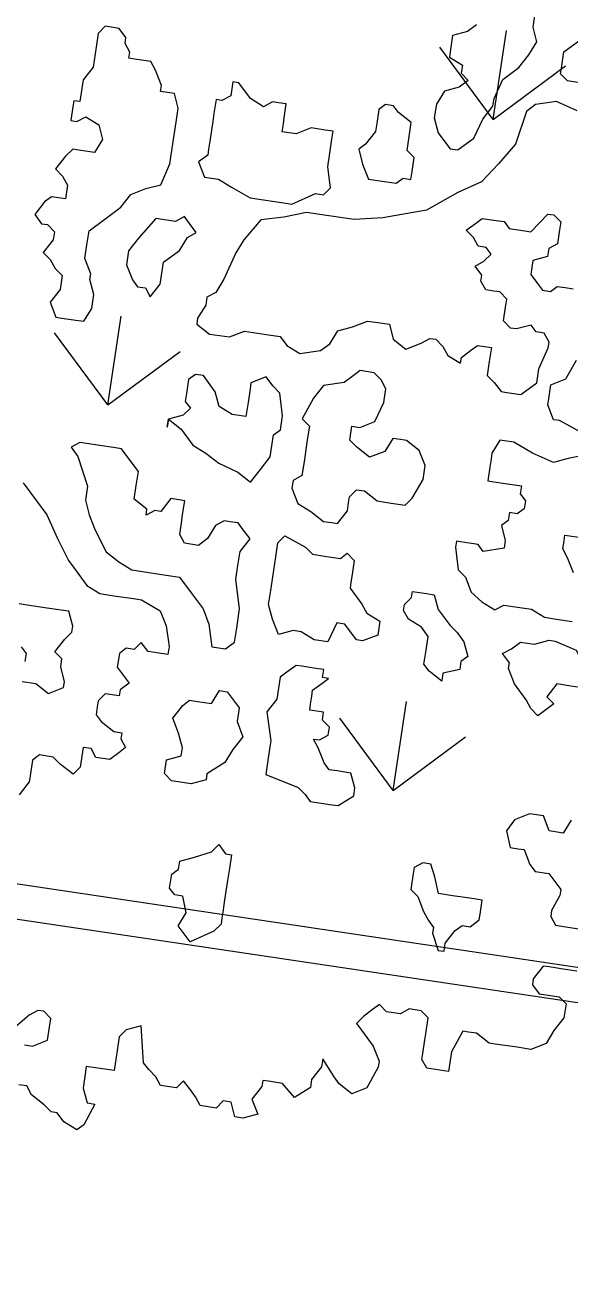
# Model space of a CAD drawing. Header units: millimetres. Extents: x 338 to 506, y 179 to 335.
# Drawn here: x 392.34 to 394.65, y 306.38 to 311.67 of the extents above; entities that cross this region are included whole.
import ezdxf

# ---------------------------------------------------------------- set-up
doc = ezdxf.new("R2010")
doc.units = ezdxf.units.MM
for name, color, linetype in [('ANDEN', 251, 'Continuous'), ('ARBOL-TOP', 3, 'Continuous'), ('MUROS', 32, 'Continuous')]:
    doc.layers.add(name, color=color, linetype=linetype)

# ---------------------------------------------------------------- blocks, each defined once
blk = doc.blocks.new('*X960')
at = {"color": 0}
for p, q in [((126.8707, 111.9594), (127.1401, 112.2288)), ((126.8707, 111.9594), (127.1401, 111.6899)), ((126.8707, 111.9594), (127.2517, 111.9594)), ((125.4338, 110.5225), (125.7032, 110.7919)), ((128.3075, 110.5225), (128.5769, 110.7919)), ((125.4338, 110.5225), (125.7032, 110.2531)), ((125.4338, 110.5225), (125.8148, 110.5225)), ((128.3075, 110.5225), (128.5769, 110.2531)), ((128.3075, 110.5225), (128.6885, 110.5225))]:
    blk.add_line(p, q, dxfattribs=at)
blk = doc.blocks.new('ARBOLITO')
at = {"linetype": 'ByBlock'}
for points in [[(463.0401, 68.6062), (463.0338, 68.5917), (463.0193, 68.5917), (463.011, 68.6062), (462.9964, 68.6062), (462.9819, 68.5979), (462.9756, 68.5854), (462.9819, 68.5688), (462.9902, 68.5688), (462.9964, 68.5688), (463.0047, 68.5543), (463.011, 68.548), (463.0255, 68.548), (463.0338, 68.5397), (463.0401, 68.5335), (463.0401, 68.5273), (463.0338, 68.5106), (463.0338, 68.5044), (463.0401, 68.4961), (463.0484, 68.4961), (463.0691, 68.4961)], [(463.0691, 68.4524), (463.0546, 68.4524), (463.0401, 68.4524), (463.0338, 68.4524), (463.0255, 68.4379), (463.0255, 68.4317), (463.0338, 68.4234), (463.0546, 68.4234), (463.0629, 68.4171), (463.0629, 68.4088), (463.0629, 68.4026), (463.0546, 68.388), (463.0484, 68.3735), (463.0338, 68.3652), (463.0193, 68.3652), (462.9964, 68.3652), (462.9902, 68.3652), (462.9756, 68.3735), (462.9673, 68.3735), (462.9611, 68.3735), (462.9528, 68.3506), (462.9528, 68.3299), (462.9299, 68.3299), (462.9237, 68.3382), (462.9237, 68.3444), (462.9237, 68.3589), (462.9237, 68.3652), (462.9237, 68.3818), (462.9154, 68.388), (462.9029, 68.388), (462.8946, 68.3818), (462.8801, 68.3818), (462.8717, 68.388), (462.8655, 68.3818), (462.8572, 68.3735), (462.851, 68.3652), (462.8572, 68.3589), (462.8717, 68.3444), (462.8801, 68.3299), (462.8801, 68.3236), (462.8717, 68.3008), (462.8572, 68.2925), (462.8427, 68.3008), (462.8364, 68.307), (462.8219, 68.3236), (462.8219, 68.3153), (462.8136, 68.3008), (462.8136, 68.2925), (462.799, 68.28), (462.7845, 68.2925), (462.7699, 68.2925), (462.7637, 68.2925), (462.7637, 68.2862), (462.7554, 68.2717), (462.7637, 68.2571), (462.7491, 68.2509), (462.7408, 68.2509), (462.7346, 68.2654), (462.7263, 68.2654), (462.7201, 68.2571), (462.7034, 68.2571), (462.6972, 68.2654), (462.691, 68.2717), (462.6827, 68.28), (462.6764, 68.2717), (462.6598, 68.2717), (462.6536, 68.28), (462.6453, 68.2862), (462.639, 68.2925), (462.6307, 68.3299), (462.6162, 68.3236), (462.6099, 68.3153), (462.6099, 68.3008), (462.6099, 68.28), (462.5954, 68.28), (462.5808, 68.28), (462.5808, 68.2717), (462.5808, 68.2571), (462.5871, 68.2426), (462.5954, 68.2426), (462.5871, 68.2197), (462.5808, 68.2135), (462.5663, 68.2197), (462.558, 68.228), (462.5517, 68.228), (462.5434, 68.2343), (462.5289, 68.2426), (462.5227, 68.2509), (462.5143, 68.2509)], [(462.5143, 68.2925), (462.5227, 68.2925), (462.5372, 68.3008), (462.5372, 68.3236), (462.5289, 68.3299), (462.5227, 68.3299), (462.5143, 68.3236), (462.4998, 68.307)], [(463.0401, 68.6062), (463.0338, 68.5917), (463.0193, 68.5917), (463.011, 68.6062), (462.9964, 68.6062), (462.9819, 68.5979), (462.9756, 68.5854), (462.9819, 68.5688), (462.9902, 68.5688), (462.9964, 68.5688), (463.0047, 68.5543), (463.011, 68.548), (463.0255, 68.548), (463.0338, 68.5397), (463.0401, 68.5335), (463.0401, 68.5273), (463.0338, 68.5106), (463.0338, 68.5044), (463.0401, 68.4961), (463.0484, 68.4961), (463.0691, 68.4961)], [(463.0691, 68.4524), (463.0546, 68.4524), (463.0401, 68.4524), (463.0338, 68.4524), (463.0255, 68.4379), (463.0255, 68.4317), (463.0338, 68.4234), (463.0546, 68.4234), (463.0629, 68.4171), (463.0629, 68.4088), (463.0629, 68.4026), (463.0546, 68.388), (463.0484, 68.3735), (463.0338, 68.3652), (463.0193, 68.3652), (462.9964, 68.3652), (462.9902, 68.3652), (462.9756, 68.3735), (462.9673, 68.3735), (462.9611, 68.3735), (462.9528, 68.3506), (462.9528, 68.3299), (462.9299, 68.3299), (462.9237, 68.3382), (462.9237, 68.3444), (462.9237, 68.3589), (462.9237, 68.3652), (462.9237, 68.3818), (462.9154, 68.388), (462.9029, 68.388), (462.8946, 68.3818), (462.8801, 68.3818), (462.8717, 68.388), (462.8655, 68.3818), (462.8572, 68.3735), (462.851, 68.3652), (462.8572, 68.3589), (462.8717, 68.3444), (462.8801, 68.3299), (462.8801, 68.3236), (462.8717, 68.3008), (462.8572, 68.2925), (462.8427, 68.3008), (462.8364, 68.307), (462.8219, 68.3236), (462.8219, 68.3153), (462.8136, 68.3008), (462.8136, 68.2925), (462.799, 68.28), (462.7845, 68.2925), (462.7699, 68.2925), (462.7637, 68.2925), (462.7637, 68.2862), (462.7554, 68.2717), (462.7637, 68.2571), (462.7491, 68.2509), (462.7408, 68.2509), (462.7346, 68.2654), (462.7263, 68.2654), (462.7201, 68.2571), (462.7034, 68.2571), (462.6972, 68.2654), (462.691, 68.2717), (462.6827, 68.28), (462.6764, 68.2717), (462.6598, 68.2717), (462.6536, 68.28), (462.6453, 68.2862), (462.639, 68.2925), (462.6307, 68.3299), (462.6162, 68.3236), (462.6099, 68.3153), (462.6099, 68.3008), (462.6099, 68.28), (462.5954, 68.28), (462.5808, 68.28), (462.5808, 68.2717), (462.5808, 68.2571), (462.5871, 68.2426), (462.5954, 68.2426), (462.5871, 68.2197), (462.5808, 68.2135), (462.5663, 68.2197), (462.558, 68.228), (462.5517, 68.228), (462.5434, 68.2343), (462.5289, 68.2426), (462.5227, 68.2509), (462.5143, 68.2509)], [(462.5143, 68.2925), (462.5227, 68.2925), (462.5372, 68.3008), (462.5372, 68.3236), (462.5289, 68.3299), (462.5227, 68.3299), (462.5143, 68.3236), (462.4998, 68.307)], [(462.8219, 69.2753), (462.8364, 69.2898), (462.8427, 69.3106), (462.851, 69.3252), (462.851, 69.3335), (462.8572, 69.3543), (462.8717, 69.3688), (462.8801, 69.3833), (462.8863, 69.3979), (462.8801, 69.4124), (462.8801, 69.427)], [(462.8219, 69.4062), (462.8136, 69.3979), (462.799, 69.3917), (462.799, 69.3771), (462.799, 69.3688), (462.8136, 69.3626), (462.8136, 69.3543), (462.8219, 69.348), (462.8136, 69.3397), (462.799, 69.3335), (462.7928, 69.3189), (462.7928, 69.3044), (462.799, 69.2898), (462.8073, 69.2815), (462.8136, 69.2753), (462.8219, 69.2753), (462.8219, 69.2753)], [(462.8219, 69.2753), (462.8364, 69.2898), (462.8427, 69.3106), (462.851, 69.3252), (462.851, 69.3335), (462.8572, 69.3543), (462.8717, 69.3688), (462.8801, 69.3833), (462.8863, 69.3979), (462.8801, 69.4124), (462.8801, 69.427)], [(462.8219, 69.4062), (462.8136, 69.3979), (462.799, 69.3917), (462.799, 69.3771), (462.799, 69.3688), (462.8136, 69.3626), (462.8136, 69.3543), (462.8219, 69.348), (462.8136, 69.3397), (462.799, 69.3335), (462.7928, 69.3189), (462.7928, 69.3044), (462.799, 69.2898), (462.8073, 69.2815), (462.8136, 69.2753), (462.8219, 69.2753)], [(462.9445, 69.3626), (462.9299, 69.3626), (462.9237, 69.3626), (462.9154, 69.3688), (462.9154, 69.3771), (462.9154, 69.3917), (462.9299, 69.4062), (462.9382, 69.4124), (462.9611, 69.4207), (462.9756, 69.4207), (462.9819, 69.4124), (462.9819, 69.3979), (462.9756, 69.3917), (462.9673, 69.3833), (462.9673, 69.3771), (462.9611, 69.3626), (462.9445, 69.3626), (462.9445, 69.3626)], [(462.9445, 69.3626), (462.9299, 69.3626), (462.9237, 69.3626), (462.9154, 69.3688), (462.9154, 69.3771), (462.9154, 69.3917), (462.9299, 69.4062), (462.9382, 69.4124), (462.9611, 69.4207), (462.9756, 69.4207), (462.9819, 69.4124), (462.9819, 69.3979), (462.9756, 69.3917), (462.9673, 69.3833), (462.9673, 69.3771), (462.9611, 69.3626), (462.9445, 69.3626)], [(462.5808, 69.0571), (462.5954, 69.0488), (462.6162, 69.0488), (462.6307, 69.0571), (462.6536, 69.0571), (462.6681, 69.0571), (462.6764, 69.0488), (462.691, 69.0426), (462.7117, 69.0488), (462.7201, 69.0571), (462.7263, 69.0717), (462.7408, 69.0779), (462.7554, 69.0862), (462.7637, 69.0862), (462.7782, 69.0862), (462.7845, 69.0717), (462.799, 69.0633), (462.8136, 69.0717), (462.8219, 69.0779), (462.8281, 69.0779), (462.8364, 69.0717), (462.8427, 69.0633), (462.8572, 69.0571), (462.8572, 69.0633), (462.8655, 69.0717), (462.8717, 69.0779), (462.8863, 69.0779), (462.8863, 69.0633), (462.8863, 69.0488), (462.8946, 69.0426), (462.9029, 69.0343), (462.9091, 69.0343), (462.9237, 69.0343), (462.9382, 69.0488), (462.9382, 69.0633), (462.9445, 69.0862), (462.9445, 69.0924), (462.9382, 69.1008), (462.9299, 69.1008), (462.9237, 69.107), (462.9091, 69.1008), (462.9029, 69.1008), (462.8946, 69.107), (462.8946, 69.1215), (462.8946, 69.1298), (462.8863, 69.1361), (462.8801, 69.1361), (462.8717, 69.1361), (462.8655, 69.1444), (462.8655, 69.1506), (462.8572, 69.1589), (462.8655, 69.1652), (462.8717, 69.1735), (462.8655, 69.1797), (462.8572, 69.1797), (462.851, 69.188), (462.8427, 69.1943), (462.851, 69.2026), (462.8572, 69.2088), (462.8717, 69.2088), (462.8801, 69.2088), (462.8863, 69.2026), (462.9029, 69.2026), (462.9091, 69.2026), (462.9237, 69.2233), (462.9299, 69.2233), (462.9382, 69.2171), (462.9382, 69.2088), (462.9382, 69.1943), (462.9299, 69.188), (462.9299, 69.1797), (462.9154, 69.1735), (462.9154, 69.1589), (462.9237, 69.1506), (462.9299, 69.1444), (462.9382, 69.1444), (462.9445, 69.1506), (462.9528, 69.1506), (462.9611, 69.1506)], [(462.9382, 69.3335), (462.9154, 69.3397), (462.8946, 69.3335), (462.8863, 69.3252), (462.8801, 69.2898), (462.8655, 69.267), (462.851, 69.2462), (462.8281, 69.2317), (462.799, 69.2088), (462.7554, 69.1943), (462.7263, 69.188), (462.6972, 69.188), (462.6764, 69.188), (462.6536, 69.1797), (462.6307, 69.1735), (462.6162, 69.1506), (462.6099, 69.1361), (462.6016, 69.107), (462.5954, 69.0924), (462.5871, 69.0862), (462.5871, 69.0779), (462.5808, 69.0633), (462.5808, 69.0571), (462.5808, 69.0571)], [(462.5808, 69.0571), (462.5954, 69.0488), (462.6162, 69.0488), (462.6307, 69.0571), (462.6536, 69.0571), (462.6681, 69.0571), (462.6764, 69.0488), (462.691, 69.0426), (462.7117, 69.0488), (462.7201, 69.0571), (462.7263, 69.0717), (462.7408, 69.0779), (462.7554, 69.0862), (462.7637, 69.0862), (462.7782, 69.0862), (462.7845, 69.0717), (462.799, 69.0633), (462.8136, 69.0717), (462.8219, 69.0779), (462.8281, 69.0779), (462.8364, 69.0717), (462.8427, 69.0633), (462.8572, 69.0571), (462.8572, 69.0633), (462.8655, 69.0717), (462.8717, 69.0779), (462.8863, 69.0779), (462.8863, 69.0633), (462.8863, 69.0488), (462.8946, 69.0426), (462.9029, 69.0343), (462.9091, 69.0343), (462.9237, 69.0343), (462.9382, 69.0488), (462.9382, 69.0633), (462.9445, 69.0862), (462.9445, 69.0924), (462.9382, 69.1008), (462.9299, 69.1008), (462.9237, 69.107), (462.9091, 69.1008), (462.9029, 69.1008), (462.8946, 69.107), (462.8946, 69.1215), (462.8946, 69.1298), (462.8863, 69.1361), (462.8801, 69.1361), (462.8717, 69.1361), (462.8655, 69.1444), (462.8655, 69.1506), (462.8572, 69.1589), (462.8655, 69.1652), (462.8717, 69.1735), (462.8655, 69.1797), (462.8572, 69.1797), (462.851, 69.188), (462.8427, 69.1943), (462.851, 69.2026), (462.8572, 69.2088), (462.8717, 69.2088), (462.8801, 69.2088), (462.8863, 69.2026), (462.9029, 69.2026), (462.9091, 69.2026), (462.9237, 69.2233), (462.9299, 69.2233), (462.9382, 69.2171), (462.9382, 69.2088), (462.9382, 69.1943), (462.9299, 69.188), (462.9299, 69.1797), (462.9154, 69.1735), (462.9154, 69.1589), (462.9237, 69.1506), (462.9299, 69.1444), (462.9382, 69.1444), (462.9445, 69.1506), (462.9528, 69.1506), (462.9611, 69.1506)], [(462.9382, 69.3335), (462.9154, 69.3397), (462.8946, 69.3335), (462.8863, 69.3252), (462.8801, 69.2898), (462.8655, 69.267), (462.851, 69.2462), (462.8281, 69.2317), (462.799, 69.2088), (462.7554, 69.1943), (462.7263, 69.188), (462.6972, 69.188), (462.6764, 69.188), (462.6536, 69.1797), (462.6307, 69.1735), (462.6162, 69.1506), (462.6099, 69.1361), (462.6016, 69.107), (462.5954, 69.0924), (462.5871, 69.0862), (462.5871, 69.0779), (462.5808, 69.0633), (462.5808, 69.0571)], [(462.4645, 69.0924), (462.4562, 69.107), (462.4562, 69.1215), (462.4562, 69.1361), (462.4707, 69.1506), (462.4853, 69.1652), (462.4936, 69.1797), (462.5081, 69.188), (462.5227, 69.1943), (462.5289, 69.2171), (462.5289, 69.2379), (462.5289, 69.2607), (462.5289, 69.2753), (462.5227, 69.2898), (462.5081, 69.2898), (462.5081, 69.2961), (462.4998, 69.3106), (462.4936, 69.3189), (462.479, 69.3189), (462.4707, 69.3189), (462.4707, 69.3252), (462.4645, 69.3335), (462.4645, 69.3397), (462.4562, 69.348), (462.4416, 69.348), (462.4354, 69.3397), (462.4354, 69.3252), (462.4354, 69.3044), (462.4271, 69.2898), (462.4271, 69.267), (462.4208, 69.267), (462.4208, 69.2607), (462.4208, 69.2462), (462.4271, 69.2462), (462.4354, 69.2524), (462.4499, 69.2462), (462.4562, 69.2317), (462.4499, 69.2171), (462.4354, 69.2171), (462.4271, 69.2171), (462.4208, 69.2088), (462.4125, 69.1943), (462.4208, 69.188), (462.4271, 69.1797), (462.4271, 69.1652), (462.4125, 69.1652), (462.4063, 69.1589), (462.398, 69.1444), (462.4063, 69.1361), (462.4125, 69.1361), (462.4208, 69.1298), (462.4208, 69.1215), (462.4125, 69.107), (462.4208, 69.1008), (462.4271, 69.0924), (462.4354, 69.0862), (462.4354, 69.0717), (462.4271, 69.0571), (462.4354, 69.0426), (462.4416, 69.0426), (462.4562, 69.0426), (462.4645, 69.0426), (462.4707, 69.0571), (462.4707, 69.0717), (462.4645, 69.0862), (462.4645, 69.0924), (462.4645, 69.0924)], [(462.4645, 69.0924), (462.4562, 69.107), (462.4562, 69.1215), (462.4562, 69.1361), (462.4707, 69.1506), (462.4853, 69.1652), (462.4936, 69.1797), (462.5081, 69.188), (462.5227, 69.1943), (462.5289, 69.2171), (462.5289, 69.2379), (462.5289, 69.2607), (462.5289, 69.2753), (462.5227, 69.2898), (462.5081, 69.2898), (462.5081, 69.2961), (462.4998, 69.3106), (462.4936, 69.3189), (462.479, 69.3189), (462.4707, 69.3189), (462.4707, 69.3252), (462.4645, 69.3335), (462.4645, 69.3397), (462.4562, 69.348), (462.4416, 69.348), (462.4354, 69.3397), (462.4354, 69.3252), (462.4354, 69.3044), (462.4271, 69.2898), (462.4271, 69.267), (462.4208, 69.267), (462.4208, 69.2607), (462.4208, 69.2462), (462.4271, 69.2462), (462.4354, 69.2524), (462.4499, 69.2462), (462.4562, 69.2317), (462.4499, 69.2171), (462.4354, 69.2171), (462.4271, 69.2171), (462.4208, 69.2088), (462.4125, 69.1943), (462.4208, 69.188), (462.4271, 69.1797), (462.4271, 69.1652), (462.4125, 69.1652), (462.4063, 69.1589), (462.398, 69.1444), (462.4063, 69.1361), (462.4125, 69.1361), (462.4208, 69.1298), (462.4208, 69.1215), (462.4125, 69.107), (462.4208, 69.1008), (462.4271, 69.0924), (462.4354, 69.0862), (462.4354, 69.0717), (462.4271, 69.0571), (462.4354, 69.0426), (462.4416, 69.0426), (462.4562, 69.0426), (462.4645, 69.0426), (462.4707, 69.0571), (462.4707, 69.0717), (462.4645, 69.0862), (462.4645, 69.0924)], [(462.6972, 69.2171), (462.691, 69.2379), (462.691, 69.2524), (462.691, 69.267), (462.691, 69.2753), (462.6827, 69.2753), (462.6681, 69.2753), (462.6536, 69.267), (462.639, 69.267), (462.639, 69.2753), (462.639, 69.2815), (462.639, 69.2961), (462.6307, 69.2961), (462.6245, 69.2961), (462.6162, 69.2898), (462.6016, 69.2961), (462.5871, 69.3106), (462.5808, 69.3106), (462.5808, 69.2961), (462.5725, 69.2898), (462.5663, 69.2898), (462.5663, 69.2753), (462.5663, 69.267), (462.5663, 69.2462), (462.5663, 69.2379), (462.5663, 69.2317), (462.558, 69.2233), (462.5663, 69.2088), (462.5808, 69.2088), (462.5954, 69.2026), (462.6162, 69.1943), (462.6536, 69.1943), (462.6598, 69.1943), (462.6827, 69.2088), (462.691, 69.2088), (462.6972, 69.2171), (462.6972, 69.2171)], [(462.6972, 69.2171), (462.691, 69.2379), (462.691, 69.2524), (462.691, 69.267), (462.691, 69.2753), (462.6827, 69.2753), (462.6681, 69.2753), (462.6536, 69.267), (462.639, 69.267), (462.639, 69.2753), (462.639, 69.2815), (462.639, 69.2961), (462.6307, 69.2961), (462.6245, 69.2961), (462.6162, 69.2898), (462.6016, 69.2961), (462.5871, 69.3106), (462.5808, 69.3106), (462.5808, 69.2961), (462.5725, 69.2898), (462.5663, 69.2898), (462.5663, 69.2753), (462.5663, 69.267), (462.5663, 69.2462), (462.5663, 69.2379), (462.5663, 69.2317), (462.558, 69.2233), (462.5663, 69.2088), (462.5808, 69.2088), (462.5954, 69.2026), (462.6162, 69.1943), (462.6536, 69.1943), (462.6598, 69.1943), (462.6827, 69.2088), (462.691, 69.2088), (462.6972, 69.2171)], [(462.7782, 69.2462), (462.7782, 69.2607), (462.7699, 69.267), (462.7699, 69.2815), (462.7699, 69.2961), (462.7554, 69.3044), (462.7491, 69.3106), (462.7408, 69.3106), (462.7346, 69.3044), (462.7346, 69.2898), (462.7346, 69.2815), (462.7263, 69.267), (462.7201, 69.2607), (462.7263, 69.2462), (462.7346, 69.2317), (462.7491, 69.2317), (462.7637, 69.2317), (462.7699, 69.2379), (462.7782, 69.2379), (462.7782, 69.2462), (462.7782, 69.2462)], [(462.7782, 69.2462), (462.7782, 69.2607), (462.7699, 69.267), (462.7699, 69.2815), (462.7699, 69.2961), (462.7554, 69.3044), (462.7491, 69.3106), (462.7408, 69.3106), (462.7346, 69.3044), (462.7346, 69.2898), (462.7346, 69.2815), (462.7263, 69.267), (462.7201, 69.2607), (462.7263, 69.2462), (462.7346, 69.2317), (462.7491, 69.2317), (462.7637, 69.2317), (462.7699, 69.2379), (462.7782, 69.2379), (462.7782, 69.2462)], [(462.5289, 69.0779), (462.5372, 69.0924), (462.5372, 69.1153), (462.5517, 69.1298), (462.558, 69.1444), (462.5663, 69.1506), (462.558, 69.1589), (462.5517, 69.1652), (462.5434, 69.1589), (462.5227, 69.1589), (462.5081, 69.1361), (462.4998, 69.1215), (462.4998, 69.107), (462.5081, 69.0924), (462.5143, 69.0862), (462.5227, 69.0862), (462.5289, 69.0779), (462.5289, 69.0779)], [(462.5289, 69.0779), (462.5372, 69.0924), (462.5372, 69.1153), (462.5517, 69.1298), (462.558, 69.1444), (462.5663, 69.1506), (462.558, 69.1589), (462.5517, 69.1652), (462.5434, 69.1589), (462.5227, 69.1589), (462.5081, 69.1361), (462.4998, 69.1215), (462.4998, 69.107), (462.5081, 69.0924), (462.5143, 69.0862), (462.5227, 69.0862), (462.5289, 69.0779)], [(462.9611, 69.0135), (462.9528, 69.028), (462.9528, 69.0343), (462.9528, 69.0488), (462.9673, 69.0571), (462.9756, 69.0779)], [(462.9902, 69.0052), (462.9673, 69.0135), (462.9611, 69.0135), (462.9611, 69.0135)], [(462.9611, 69.0135), (462.9528, 69.028), (462.9528, 69.0343), (462.9528, 69.0488), (462.9673, 69.0571), (462.9756, 69.0779)], [(462.9902, 69.0052), (462.9673, 69.0135), (462.9611, 69.0135)], [(462.7034, 68.9034), (462.7117, 68.8888), (462.7263, 68.8826), (462.7408, 68.8743), (462.7491, 68.8743), (462.7554, 68.8743), (462.7637, 68.8888), (462.7637, 68.8971), (462.7637, 68.9034), (462.7699, 68.9117), (462.7782, 68.9117), (462.7928, 68.9034), (462.8073, 68.9034), (462.8219, 68.9034), (462.8281, 68.9117), (462.8364, 68.9324), (462.8364, 68.947), (462.8281, 68.9615), (462.8136, 68.9698), (462.8073, 68.9698), (462.799, 68.9698), (462.7928, 68.9553), (462.7782, 68.947), (462.7637, 68.9553), (462.7554, 68.9615), (462.7554, 68.9761), (462.7637, 68.9761), (462.7782, 68.9844), (462.7845, 69.0052), (462.7845, 69.0197), (462.7782, 69.028), (462.7699, 69.0343), (462.7554, 69.0343), (462.7491, 69.028), (462.7408, 69.0197), (462.7201, 69.0135), (462.7117, 68.9989), (462.7034, 68.9761), (462.7117, 68.9698), (462.7117, 68.9553), (462.7117, 68.9324), (462.7117, 68.9179), (462.7034, 68.9117), (462.7034, 68.9034), (462.7034, 68.9034)], [(462.7034, 68.9034), (462.7117, 68.8888), (462.7263, 68.8826), (462.7408, 68.8743), (462.7491, 68.8743), (462.7554, 68.8743), (462.7637, 68.8888), (462.7637, 68.8971), (462.7637, 68.9034), (462.7699, 68.9117), (462.7782, 68.9117), (462.7928, 68.9034), (462.8073, 68.9034), (462.8219, 68.9034), (462.8281, 68.9117), (462.8364, 68.9324), (462.8364, 68.947), (462.8281, 68.9615), (462.8136, 68.9698), (462.8073, 68.9698), (462.799, 68.9698), (462.7928, 68.9553), (462.7782, 68.947), (462.7637, 68.9553), (462.7554, 68.9615), (462.7554, 68.9761), (462.7637, 68.9761), (462.7782, 68.9844), (462.7845, 69.0052), (462.7845, 69.0197), (462.7782, 69.028), (462.7699, 69.0343), (462.7554, 69.0343), (462.7491, 69.028), (462.7408, 69.0197), (462.7201, 69.0135), (462.7117, 68.9989), (462.7034, 68.9761), (462.7117, 68.9698), (462.7117, 68.9553), (462.7117, 68.9324), (462.7117, 68.9179), (462.7034, 68.9117), (462.7034, 68.9034)], [(462.5663, 68.9553), (462.5808, 68.947), (462.5954, 68.9324), (462.6099, 68.9262), (462.6245, 68.9179), (462.6453, 68.9117), (462.6598, 68.9034), (462.6681, 68.9179), (462.6764, 68.9324), (462.6764, 68.9553), (462.6827, 68.9615), (462.6827, 68.9761), (462.6764, 68.9989), (462.6681, 69.0052), (462.6598, 69.0135), (462.6453, 69.0052), (462.6453, 68.9989), (462.6453, 68.9844), (462.6453, 68.9698), (462.6307, 68.9698), (462.6162, 68.9761), (462.6099, 68.9906), (462.5954, 69.0052), (462.5871, 69.0052), (462.5808, 68.9989), (462.5808, 68.9844), (462.5808, 68.9761), (462.5871, 68.9698), (462.5808, 68.9615), (462.5663, 68.9553), (462.5663, 68.947), (462.5663, 68.9553), (462.5663, 68.9553)], [(462.5663, 68.9553), (462.5808, 68.947), (462.5954, 68.9324), (462.6099, 68.9262), (462.6245, 68.9179), (462.6453, 68.9117), (462.6598, 68.9034), (462.6681, 68.9179), (462.6764, 68.9324), (462.6764, 68.9553), (462.6827, 68.9615), (462.6827, 68.9761), (462.6764, 68.9989), (462.6681, 69.0052), (462.6598, 69.0135), (462.6453, 69.0052), (462.6453, 68.9989), (462.6453, 68.9844), (462.6453, 68.9698), (462.6307, 68.9698), (462.6162, 68.9761), (462.6099, 68.9906), (462.5954, 69.0052), (462.5871, 69.0052), (462.5808, 68.9989), (462.5808, 68.9844), (462.5808, 68.9761), (462.5871, 68.9698), (462.5808, 68.9615), (462.5663, 68.9553), (462.5663, 68.947), (462.5663, 68.9553)], [(462.9091, 68.868), (462.9029, 68.8743), (462.8863, 68.8743), (462.8801, 68.8743), (462.8801, 68.868), (462.8863, 68.8452), (462.8946, 68.8389), (462.9029, 68.8244), (462.9154, 68.8161), (462.9299, 68.8098), (462.9382, 68.8161), (462.9528, 68.8161), (462.9673, 68.8161), (462.9819, 68.8098), (462.9964, 68.8098), (463.011, 68.8098)], [(463.0047, 68.8597), (462.9964, 68.8743), (462.9902, 68.8826), (462.9902, 68.8888), (462.9902, 68.8971), (463.0047, 68.8971)], [(463.0047, 68.9844), (462.9819, 68.9761), (462.9673, 68.9698), (462.9445, 68.9761), (462.9237, 68.9844), (462.9091, 68.9844), (462.9029, 68.9698), (462.9029, 68.9615), (462.9029, 68.9553), (462.9029, 68.9408), (462.9091, 68.9408), (462.9237, 68.9408), (462.9382, 68.9408), (462.9382, 68.9324), (462.9445, 68.9262), (462.9445, 68.9179), (462.9382, 68.9117), (462.9299, 68.9117), (462.9299, 68.9034), (462.9237, 68.8971), (462.9299, 68.8826), (462.9299, 68.8743), (462.9091, 68.868), (462.9091, 68.868)], [(462.9091, 68.868), (462.9029, 68.8743), (462.8863, 68.8743), (462.8801, 68.8743), (462.8801, 68.868), (462.8863, 68.8452), (462.8946, 68.8389), (462.9029, 68.8244), (462.9154, 68.8161), (462.9299, 68.8098), (462.9382, 68.8161), (462.9528, 68.8161), (462.9673, 68.8161), (462.9819, 68.8098), (462.9964, 68.8098), (463.011, 68.8098)], [(463.0047, 68.8597), (462.9964, 68.8743), (462.9902, 68.8826), (462.9902, 68.8888), (462.9902, 68.8971), (463.0047, 68.8971)], [(463.0047, 68.9844), (462.9819, 68.9761), (462.9673, 68.9698), (462.9445, 68.9761), (462.9237, 68.9844), (462.9091, 68.9844), (462.9029, 68.9698), (462.9029, 68.9615), (462.9029, 68.9553), (462.9029, 68.9408), (462.9091, 68.9408), (462.9237, 68.9408), (462.9382, 68.9408), (462.9382, 68.9324), (462.9445, 68.9262), (462.9445, 68.9179), (462.9382, 68.9117), (462.9299, 68.9117), (462.9299, 68.9034), (462.9237, 68.8971), (462.9299, 68.8826), (462.9299, 68.8743), (462.9091, 68.868)], [(462.4707, 68.9117), (462.479, 68.9034), (462.4936, 68.8743), (462.4936, 68.8597), (462.4998, 68.8452), (462.5081, 68.8306), (462.5227, 68.8098), (462.5372, 68.8015), (462.5517, 68.7953), (462.5808, 68.7953), (462.6016, 68.7953), (462.6162, 68.7808), (462.6307, 68.7662), (462.639, 68.7517), (462.6453, 68.7288), (462.6598, 68.7288), (462.6681, 68.7371), (462.6681, 68.7517), (462.6681, 68.7724), (462.6598, 68.8015), (462.6598, 68.8161), (462.6598, 68.8306), (462.6681, 68.8452), (462.6598, 68.8535), (462.6536, 68.8597), (462.6453, 68.8597), (462.639, 68.8597), (462.6307, 68.8535), (462.6245, 68.8389), (462.6162, 68.8306), (462.6099, 68.8306), (462.6016, 68.8306), (462.5954, 68.8389), (462.5954, 68.8535), (462.5954, 68.8597), (462.5954, 68.8743), (462.5808, 68.8743), (462.5725, 68.8597), (462.5663, 68.8597), (462.558, 68.8535), (462.558, 68.8597), (462.5434, 68.868), (462.5434, 68.8826), (462.5434, 68.8971), (462.5372, 68.9034), (462.5227, 68.9179), (462.5143, 68.9179), (462.4998, 68.9179), (462.479, 68.9179), (462.4707, 68.9117), (462.4707, 68.9117)], [(462.4707, 68.9117), (462.479, 68.9034), (462.4936, 68.8743), (462.4936, 68.8597), (462.4998, 68.8452), (462.5081, 68.8306), (462.5227, 68.8098), (462.5372, 68.8015), (462.5517, 68.7953), (462.5808, 68.7953), (462.6016, 68.7953), (462.6162, 68.7808), (462.6307, 68.7662), (462.639, 68.7517), (462.6453, 68.7288), (462.6598, 68.7288), (462.6681, 68.7371), (462.6681, 68.7517), (462.6681, 68.7724), (462.6598, 68.8015), (462.6598, 68.8161), (462.6598, 68.8306), (462.6681, 68.8452), (462.6598, 68.8535), (462.6536, 68.8597), (462.6453, 68.8597), (462.639, 68.8597), (462.6307, 68.8535), (462.6245, 68.8389), (462.6162, 68.8306), (462.6099, 68.8306), (462.6016, 68.8306), (462.5954, 68.8389), (462.5954, 68.8535), (462.5954, 68.8597), (462.5954, 68.8743), (462.5808, 68.8743), (462.5725, 68.8597), (462.5663, 68.8597), (462.558, 68.8535), (462.558, 68.8597), (462.5434, 68.868), (462.5434, 68.8826), (462.5434, 68.8971), (462.5372, 68.9034), (462.5227, 68.9179), (462.5143, 68.9179), (462.4998, 68.9179), (462.479, 68.9179), (462.4707, 68.9117)], [(462.4499, 68.6997), (462.4562, 68.6935), (462.4562, 68.6852)], [(462.4562, 68.6644), (462.4707, 68.6644), (462.4853, 68.6561), (462.4998, 68.6644), (462.4998, 68.6706), (462.4936, 68.6852), (462.4936, 68.6935), (462.4853, 68.6997), (462.4936, 68.7143), (462.4998, 68.7226), (462.4998, 68.7288), (462.4936, 68.7434), (462.4853, 68.7434), (462.4707, 68.7434), (462.4499, 68.7434), (462.4416, 68.7434)], [(462.4271, 68.868), (462.4354, 68.8597), (462.4562, 68.8389), (462.4707, 68.8161), (462.4853, 68.7953), (462.4936, 68.787), (462.5081, 68.7724), (462.5227, 68.7662), (462.5372, 68.7662), (462.558, 68.7662), (462.5663, 68.7662), (462.5871, 68.7579), (462.5954, 68.7434), (462.6016, 68.7226), (462.6016, 68.7143), (462.5808, 68.7143), (462.5725, 68.7226), (462.5663, 68.7143), (462.558, 68.7143), (462.5517, 68.708), (462.5517, 68.6935), (462.5663, 68.6789), (462.558, 68.6706), (462.558, 68.6644), (462.5434, 68.6644), (462.5372, 68.6561), (462.5372, 68.6498), (462.5372, 68.6415), (462.5434, 68.6353), (462.558, 68.627), (462.5663, 68.627), (462.5663, 68.6208), (462.5725, 68.6124), (462.5663, 68.6062), (462.558, 68.5979), (462.5434, 68.5979), (462.5372, 68.6062), (462.5289, 68.6062), (462.5289, 68.5854), (462.5227, 68.5771), (462.5081, 68.5854), (462.4998, 68.5917), (462.4853, 68.5917), (462.479, 68.5854), (462.479, 68.5688), (462.479, 68.5626), (462.4707, 68.548)], [(462.4499, 68.6997), (462.4562, 68.6935), (462.4562, 68.6852)], [(462.4562, 68.6644), (462.4707, 68.6644), (462.4853, 68.6561), (462.4998, 68.6644), (462.4998, 68.6706), (462.4936, 68.6852), (462.4936, 68.6935), (462.4853, 68.6997), (462.4936, 68.7143), (462.4998, 68.7226), (462.4998, 68.7288), (462.4936, 68.7434), (462.4853, 68.7434), (462.4707, 68.7434), (462.4499, 68.7434), (462.4416, 68.7434)], [(462.4271, 68.868), (462.4354, 68.8597), (462.4562, 68.8389), (462.4707, 68.8161), (462.4853, 68.7953), (462.4936, 68.787), (462.5081, 68.7724), (462.5227, 68.7662), (462.5372, 68.7662), (462.558, 68.7662), (462.5663, 68.7662), (462.5871, 68.7579), (462.5954, 68.7434), (462.6016, 68.7226), (462.6016, 68.7143), (462.5808, 68.7143), (462.5725, 68.7226), (462.5663, 68.7143), (462.558, 68.7143), (462.5517, 68.708), (462.5517, 68.6935), (462.5663, 68.6789), (462.558, 68.6706), (462.558, 68.6644), (462.5434, 68.6644), (462.5372, 68.6561), (462.5372, 68.6498), (462.5372, 68.6415), (462.5434, 68.6353), (462.558, 68.627), (462.5663, 68.627), (462.5663, 68.6208), (462.5725, 68.6124), (462.5663, 68.6062), (462.558, 68.5979), (462.5434, 68.5979), (462.5372, 68.6062), (462.5289, 68.6062), (462.5289, 68.5854), (462.5227, 68.5771), (462.5081, 68.5854), (462.4998, 68.5917), (462.4853, 68.5917), (462.479, 68.5854), (462.479, 68.5688), (462.479, 68.5626), (462.4707, 68.548)], [(462.7034, 68.7662), (462.6972, 68.7808), (462.6972, 68.7953), (462.6972, 68.8098), (462.6972, 68.8306), (462.6972, 68.8452), (462.7034, 68.8535), (462.7263, 68.8452), (462.7346, 68.8389), (462.7491, 68.8389), (462.7637, 68.8389), (462.7699, 68.8452), (462.7782, 68.8389), (462.7782, 68.8244), (462.7782, 68.8161), (462.7782, 68.8098), (462.7928, 68.7953), (462.799, 68.787), (462.8136, 68.7808), (462.8136, 68.7662), (462.799, 68.7579), (462.7928, 68.7579), (462.7782, 68.7724), (462.7699, 68.7724), (462.7637, 68.7517), (462.7491, 68.7517), (462.7346, 68.7579), (462.7263, 68.7579), (462.7117, 68.7517), (462.7034, 68.7662), (462.7034, 68.7662)], [(462.7034, 68.7662), (462.6972, 68.7808), (462.6972, 68.7953), (462.6972, 68.8098), (462.6972, 68.8306), (462.6972, 68.8452), (462.7034, 68.8535), (462.7263, 68.8452), (462.7346, 68.8389), (462.7491, 68.8389), (462.7637, 68.8389), (462.7699, 68.8452), (462.7782, 68.8389), (462.7782, 68.8244), (462.7782, 68.8161), (462.7782, 68.8098), (462.7928, 68.7953), (462.799, 68.787), (462.8136, 68.7808), (462.8136, 68.7662), (462.799, 68.7579), (462.7928, 68.7579), (462.7782, 68.7724), (462.7699, 68.7724), (462.7637, 68.7517), (462.7491, 68.7517), (462.7346, 68.7579), (462.7263, 68.7579), (462.7117, 68.7517), (462.7034, 68.7662)], [(462.8863, 68.7288), (462.8717, 68.7371), (462.8655, 68.7434), (462.8655, 68.7517), (462.8655, 68.7579), (462.8655, 68.7724), (462.8572, 68.7808), (462.8427, 68.787), (462.8364, 68.7953), (462.8364, 68.8015), (462.8427, 68.8098), (462.8427, 68.8161), (462.8572, 68.8161), (462.8655, 68.8161), (462.8717, 68.8015), (462.8863, 68.787), (462.8946, 68.7808), (462.9029, 68.7724), (462.9091, 68.7579), (462.9029, 68.7517), (462.9029, 68.7434), (462.8863, 68.7371), (462.8863, 68.7288), (462.8863, 68.7288)], [(462.8863, 68.7288), (462.8717, 68.7371), (462.8655, 68.7434), (462.8655, 68.7517), (462.8655, 68.7579), (462.8655, 68.7724), (462.8572, 68.7808), (462.8427, 68.787), (462.8364, 68.7953), (462.8364, 68.8015), (462.8427, 68.8098), (462.8427, 68.8161), (462.8572, 68.8161), (462.8655, 68.8161), (462.8717, 68.8015), (462.8863, 68.787), (462.8946, 68.7808), (462.9029, 68.7724), (462.9091, 68.7579), (462.9029, 68.7517), (462.9029, 68.7434), (462.8863, 68.7371), (462.8863, 68.7288)], [(462.9902, 68.708), (462.9819, 68.7143), (462.9756, 68.7226), (462.9611, 68.7371), (462.9528, 68.7517), (462.9528, 68.7579), (462.9445, 68.7662), (462.9528, 68.7724), (462.9611, 68.7808), (462.9756, 68.7808), (462.9902, 68.787), (462.9964, 68.787), (463.0193, 68.7808), (463.0255, 68.7724), (463.0338, 68.7662), (463.0401, 68.7517), (463.0338, 68.7434), (463.0193, 68.7434), (463.011, 68.7434), (463.0047, 68.7434), (462.9964, 68.7288), (463.0047, 68.7226), (462.9902, 68.708), (462.9902, 68.708)], [(462.9902, 68.708), (462.9819, 68.7143), (462.9756, 68.7226), (462.9611, 68.7371), (462.9528, 68.7517), (462.9528, 68.7579), (462.9445, 68.7662), (462.9528, 68.7724), (462.9611, 68.7808), (462.9756, 68.7808), (462.9902, 68.787), (462.9964, 68.787), (463.0193, 68.7808), (463.0255, 68.7724), (463.0338, 68.7662), (463.0401, 68.7517), (463.0338, 68.7434), (463.0193, 68.7434), (463.011, 68.7434), (463.0047, 68.7434), (462.9964, 68.7288), (463.0047, 68.7226), (462.9902, 68.708)], [(462.7554, 68.5979), (462.7637, 68.5917), (462.7699, 68.5854), (462.7928, 68.5854), (462.799, 68.5854), (462.8136, 68.5979), (462.8136, 68.6062), (462.8073, 68.6208), (462.7928, 68.6208), (462.7845, 68.6208), (462.7782, 68.627), (462.7699, 68.6415), (462.7637, 68.6498), (462.7699, 68.6498), (462.7782, 68.6561), (462.7782, 68.6644), (462.7699, 68.6706), (462.7699, 68.6789), (462.7554, 68.6789), (462.7554, 68.6852), (462.7554, 68.6935), (462.7554, 68.6997), (462.7637, 68.708), (462.7699, 68.7143), (462.7637, 68.7143), (462.7637, 68.7226), (462.7554, 68.7226), (462.7408, 68.7226), (462.7346, 68.7226), (462.7263, 68.7143), (462.7201, 68.708), (462.7201, 68.6852), (462.7117, 68.6706), (462.7201, 68.6415), (462.7201, 68.6353), (462.7201, 68.6208), (462.7201, 68.6062), (462.7554, 68.5979), (462.7554, 68.5979)], [(462.7554, 68.5979), (462.7637, 68.5917), (462.7699, 68.5854), (462.7928, 68.5854), (462.799, 68.5854), (462.8136, 68.5979), (462.8136, 68.6062), (462.8073, 68.6208), (462.7928, 68.6208), (462.7845, 68.6208), (462.7782, 68.627), (462.7699, 68.6415), (462.7637, 68.6498), (462.7699, 68.6498), (462.7782, 68.6561), (462.7782, 68.6644), (462.7699, 68.6706), (462.7699, 68.6789), (462.7554, 68.6789), (462.7554, 68.6852), (462.7554, 68.6935), (462.7554, 68.6997), (462.7637, 68.708), (462.7699, 68.7143), (462.7637, 68.7143), (462.7637, 68.7226), (462.7554, 68.7226), (462.7408, 68.7226), (462.7346, 68.7226), (462.7263, 68.7143), (462.7201, 68.708), (462.7201, 68.6852), (462.7117, 68.6706), (462.7201, 68.6415), (462.7201, 68.6353), (462.7201, 68.6208), (462.7201, 68.6062), (462.7554, 68.5979)], [(462.6245, 68.5854), (462.6162, 68.5917), (462.6162, 68.6062), (462.6307, 68.6124), (462.6307, 68.6208), (462.6245, 68.6353), (462.6162, 68.6498), (462.6245, 68.6644), (462.6307, 68.6706), (462.639, 68.6706), (462.6536, 68.6706), (462.6598, 68.6852), (462.6681, 68.6852), (462.6827, 68.6706), (462.6827, 68.6561), (462.691, 68.6415), (462.6827, 68.627), (462.6764, 68.6124), (462.6598, 68.5979), (462.6598, 68.5917), (462.6453, 68.5854), (462.6245, 68.5854), (462.6245, 68.5854)], [(462.6245, 68.5854), (462.6162, 68.5917), (462.6162, 68.6062), (462.6307, 68.6124), (462.6307, 68.6208), (462.6245, 68.6353), (462.6162, 68.6498), (462.6245, 68.6644), (462.6307, 68.6706), (462.639, 68.6706), (462.6536, 68.6706), (462.6598, 68.6852), (462.6681, 68.6852), (462.6827, 68.6706), (462.6827, 68.6561), (462.691, 68.6415), (462.6827, 68.627), (462.6764, 68.6124), (462.6598, 68.5979), (462.6598, 68.5917), (462.6453, 68.5854), (462.6245, 68.5854)], [(462.9299, 68.4524), (462.9299, 68.4608), (462.9382, 68.4753), (462.9445, 68.4815), (462.9528, 68.4815), (462.9611, 68.4899), (462.9611, 68.4961), (462.9611, 68.5106), (462.9528, 68.5106), (462.9382, 68.5106), (462.9299, 68.5106), (462.9154, 68.5106), (462.9091, 68.5273), (462.9029, 68.5397), (462.8946, 68.5397), (462.8863, 68.5335), (462.8863, 68.5273), (462.8863, 68.5106), (462.8946, 68.5044), (462.9029, 68.4899), (462.9091, 68.4815), (462.9154, 68.4753), (462.9154, 68.4691), (462.9237, 68.4524), (462.9299, 68.4524), (462.9299, 68.4524)], [(462.9299, 68.4524), (462.9299, 68.4608), (462.9382, 68.4753), (462.9445, 68.4815), (462.9528, 68.4815), (462.9611, 68.4899), (462.9611, 68.4961), (462.9611, 68.5106), (462.9528, 68.5106), (462.9382, 68.5106), (462.9299, 68.5106), (462.9154, 68.5106), (462.9091, 68.5273), (462.9029, 68.5397), (462.8946, 68.5397), (462.8863, 68.5335), (462.8863, 68.5273), (462.8863, 68.5106), (462.8946, 68.5044), (462.9029, 68.4899), (462.9091, 68.4815), (462.9154, 68.4753), (462.9154, 68.4691), (462.9237, 68.4524), (462.9299, 68.4524)], [(462.6681, 68.4234), (462.6598, 68.4317), (462.6536, 68.4379), (462.6598, 68.4524), (462.6536, 68.4691), (462.6453, 68.4691), (462.639, 68.4753), (462.639, 68.4899), (462.6453, 68.4961), (462.6453, 68.5044), (462.6598, 68.5106), (462.6764, 68.5189), (462.6827, 68.5273), (462.691, 68.5189), (462.6972, 68.5189), (462.6972, 68.5044), (462.6972, 68.4899), (462.6972, 68.4691), (462.6972, 68.4608), (462.6972, 68.4524), (462.6972, 68.4462), (462.691, 68.4379), (462.6681, 68.4234), (462.6681, 68.4234)], [(462.6681, 68.4234), (462.6598, 68.4317), (462.6536, 68.4379), (462.6598, 68.4524), (462.6536, 68.4691), (462.6453, 68.4691), (462.639, 68.4753), (462.639, 68.4899), (462.6453, 68.4961), (462.6453, 68.5044), (462.6598, 68.5106), (462.6764, 68.5189), (462.6827, 68.5273), (462.691, 68.5189), (462.6972, 68.5189), (462.6972, 68.5044), (462.6972, 68.4899), (462.6972, 68.4691), (462.6972, 68.4608), (462.6972, 68.4524), (462.6972, 68.4462), (462.691, 68.4379), (462.6681, 68.4234)]]:
    blk.add_lwpolyline(points, dxfattribs=at)
blk = doc.blocks.new('A$C7152A42C')
at = {"layer": 'ANDEN'}
blk.add_line((124.65864, 101.85105), (124.65864, 132.08818), dxfattribs=at)
blk.add_lwpolyline([(138.58464, 102.00105), (138.58464, 131.05366), (124.80864, 131.92836), (124.80864, 102.00105)], close=True, dxfattribs=at)
at = {"layer": 'ANDEN', "color": 251, "linetype": 'Continuous'}
blk.add_blockref('*X960', (0, 0), dxfattribs=at)
at = {"layer": 'ARBOL-TOP', "color": 3, "linetype": 'ByBlock', "xscale": 4.090679926752369, "yscale": 4.090679926752369, "zscale": 4.090679926752369, "rotation": 270}
blk.add_blockref('ARBOLITO', (-155.22509, 2003.90737), dxfattribs=at)

msp = doc.modelspace()

# ---------------------------------------------------------------- block references
at = {"layer": 'MUROS', "color": 32, "rotation": 81.53046525965426}
msp.add_blockref('A$C7152A42C', (484.7482, 168.0844), dxfattribs=at)

doc.saveas('drawing.dxf')
